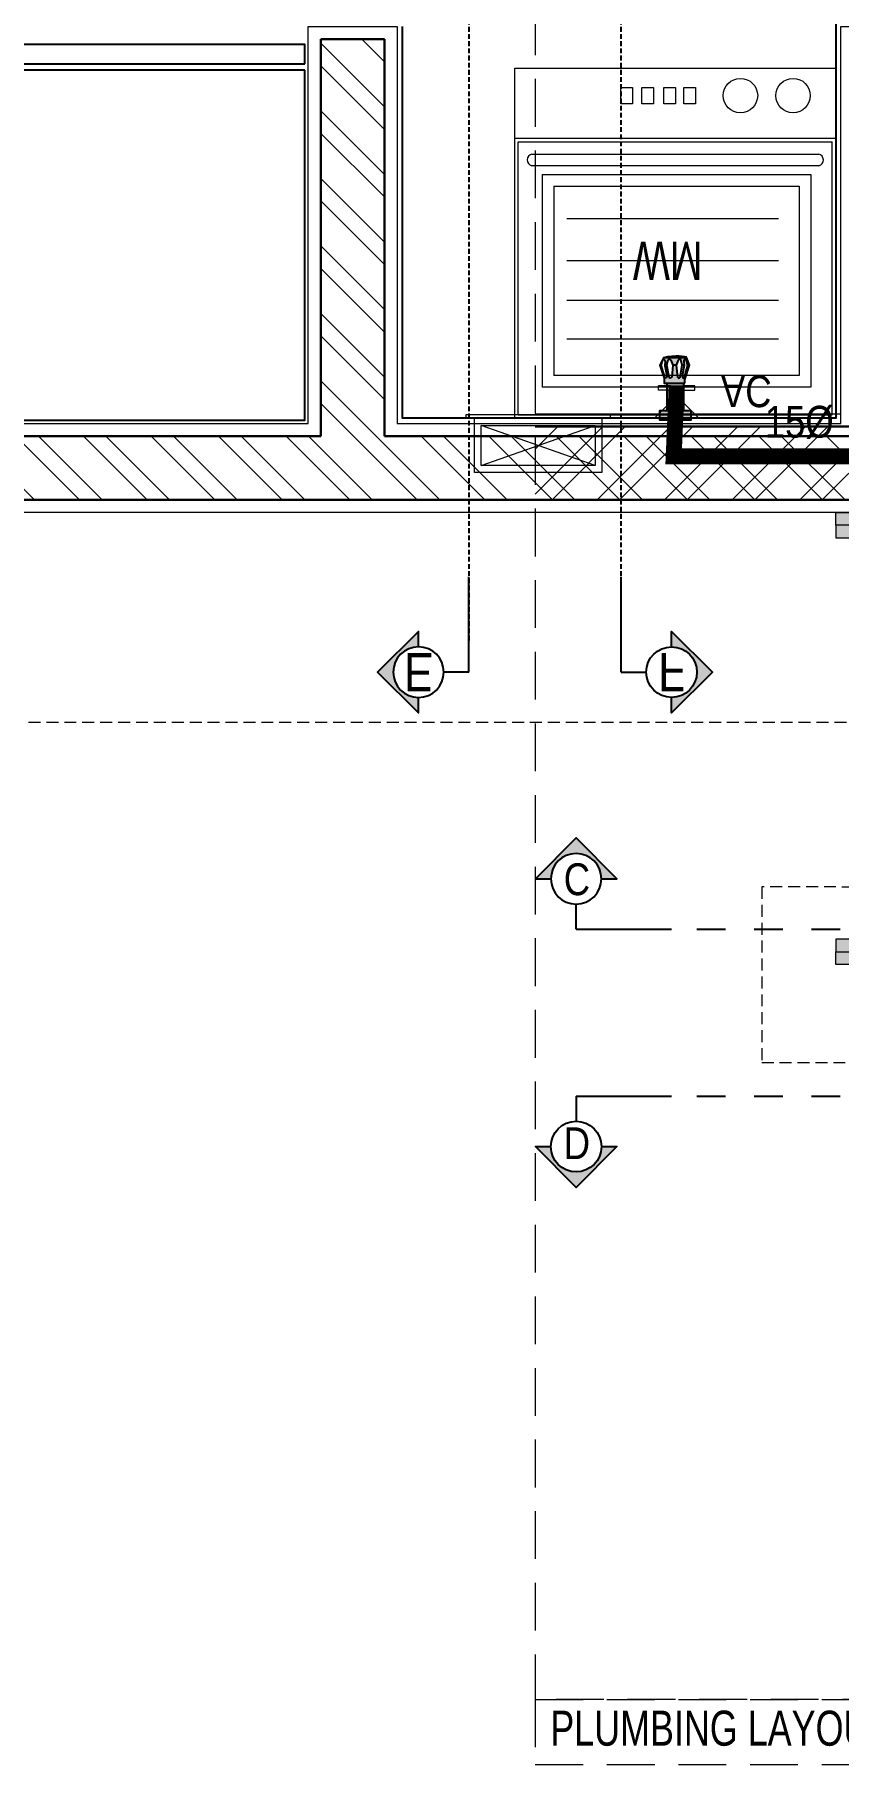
# Model space of a CAD drawing. Header units: inches. Extents: x 899679 to 12882928, y -3363313 to 527800.
# Drawn here: x 1020564 to 1021826, y 507791 to 510508 of the extents above; entities that cross this region are included whole.
import ezdxf
from ezdxf.enums import TextEntityAlignment as Align

# ---------------------------------------------------------------- set-up
doc = ezdxf.new("R2010")
doc.units = ezdxf.units.IN
doc.header["$LTSCALE"] = 150
for name, pattern in [('CENTER', [2, 1.25, -0.25, 0.25, -0.25]), ('Dash', [6, 3, -3]), ('DASHED2', [0.375, 0.25, -0.125]), ('HIDDEN', [0.375, 0.25, -0.125])]:
    doc.linetypes.add(name, pattern=pattern)
for name, color, linetype, lineweight in [('46', 46, 'Continuous', 5), ('a-Int-Furniture-HM', 8, 'Continuous', 9), ('E-ELECT. SB', 240, 'Continuous', 5), ('fer', 5, 'Continuous', 9), ('g-cen-sym', 8, 'Continuous', 25), ('g-cent-sym', 8, 'Continuous', 15), ('g-dot', 8, 'HIDDEN', 9), ('g-ele-02', 8, 'Continuous', 9), ('g-ele-3', 8, 'Continuous', 0), ('g-ele02', 8, 'Continuous', 9), ('g-text', 8, 'Continuous', 9), ('P_Water Supply Downtake pipe', 3, 'Continuous', 25), ('PLASTER', 3, 'Continuous', 9), ('SECTION LINE', 8, 'CENTER', 9), ('SHEET', 7, 'Continuous', 13), ('TILE', 8, 'Continuous', 13), ('WALL HATCH-MSA', 251, 'Continuous', 9), ('WALL-MSA', 32, 'Continuous', 30)]:
    doc.layers.add(name, color=color, linetype=linetype, lineweight=lineweight)
for name, color, linetype in [('g-sol250', 8, 'Continuous'), ('P_DOMESTIC GRAVITY PIPE', 3, 'Continuous'), ('P_SANITARY', 7, 'Continuous'), ('TILE SECTION', 152, 'Continuous')]:
    doc.layers.add(name, color=color, linetype=linetype)
doc.styles.add('Arial Narrow', font='swisscl.ttf', dxfattribs={"height": 150})
doc.styles.add('arial unicode', font='swisscl.ttf', dxfattribs={"height": 165})
doc.styles.add('PLUMBING TEXT', font='ARIALN.TTF')
doc.styles.add('SWINS', font='swissc.ttf')

# ---------------------------------------------------------------- blocks, each defined once
blk = doc.blocks.new('A$C90003454')
at = {"layer": '46'}
for points in [[(61, 43.9), (61, 83.9), (41, 83.9), (41, 43.9)], [(689, 83.9), (689, 43.9), (709, 43.9), (709, 83.9)]]:
    blk.add_hatch(color=256, dxfattribs=at).paths.add_polyline_path(points)
at = {"layer": 'g-sol250'}
h = blk.add_hatch(color=256, dxfattribs=at)
h.dxf.hatch_style = 1
h.paths.add_polyline_path([(60, -28), (40, -28), (40, 42), (60, 42)])
h.paths.add_polyline_path([(40, -28), (20, -28), (20, 151), (40, 151)])
h = blk.add_hatch(color=256, dxfattribs=at)
h.dxf.hatch_style = 1
h.paths.add_polyline_path([(710, -28), (690, -28), (690, 42), (710, 42)])
h.paths.add_polyline_path([(730, -28), (710, -28), (710, 151), (730, 151)])
at = {"layer": 'g-dot', "linetype": 'HIDDEN'}
blk.add_lwpolyline([(708, 778.2), (709, 80)], dxfattribs=at)
blk.add_arc((718.4, 100), 678.3, 90.8798, 182.8507, dxfattribs=at)
at = {"layer": 'g-ele-02', "ltscale": 750}
for p, q in [((40, 42), (60, 42)), ((40, -28), (40, 38.1)), ((20, -28), (40, -28))]:
    blk.add_line(p, q, dxfattribs=at)
for points in [[(20, 151), (20, -28), (40, -28), (40, 151)], [(710, 151), (710, -28), (730, -28), (730, 151)], [(40, -28), (40, 42), (60, 42), (60, -28)], [(690, -28), (690, 42), (710, 42), (710, -28)]]:
    blk.add_lwpolyline(points, close=True, dxfattribs=at)
at = {"layer": 'g-ele-3'}
for p, q in [((40, 62), (40, 42)), ((40, 42), (690, 42))]:
    blk.add_line(p, q, dxfattribs=at)
at = {"layer": 'g-ele02'}
for p, q in [((41, 43.9), (41, 83.9)), ((41, 83.9), (61, 83.9)), ((689, 83.9), (61, 83.9)), ((61, 83.9), (61, 43.9)), ((689, 82.9), (61, 82.9)), ((61, 43.9), (41, 43.9)), ((689, 44.9), (61, 44.9)), ((689, 43.9), (61, 43.9))]:
    blk.add_line(p, q, dxfattribs=at)
blk.add_lwpolyline([(689, 43.9), (709, 43.9), (709, 83.9), (689, 83.9)], close=True, dxfattribs=at)
at = {"layer": 'TILE'}
for p, q in [((64, 44.9, 0), (64, 82.9, 0)), ((70.2, 44.9, 0), (70.2, 82.9, 0)), ((76.5, 44.9, 0), (76.5, 82.9, 0)), ((82.7, 44.9, 0), (82.7, 82.9, 0)), ((89, 44.9, 0), (89, 82.9, 0)), ((95.2, 44.9, 0), (95.2, 82.9, 0)), ((101.5, 44.9, 0), (101.5, 82.9, 0)), ((107.7, 44.9, 0), (107.7, 82.9, 0)), ((114, 44.9, 0), (114, 82.9, 0)), ((120.2, 44.9, 0), (120.2, 82.9, 0)), ((126.5, 44.9, 0), (126.5, 82.9, 0)), ((132.7, 44.9, 0), (132.7, 82.9, 0)), ((139, 44.9, 0), (139, 82.9, 0)), ((145.2, 44.9, 0), (145.2, 82.9, 0)), ((151.5, 44.9, 0), (151.5, 82.9, 0)), ((157.7, 44.9, 0), (157.7, 82.9, 0)), ((164, 44.9, 0), (164, 82.9, 0)), ((170.2, 44.9, 0), (170.2, 82.9, 0)), ((176.5, 44.9, 0), (176.5, 82.9, 0)), ((182.7, 44.9, 0), (182.7, 82.9, 0)), ((189, 44.9, 0), (189, 82.9, 0)), ((195.2, 44.9, 0), (195.2, 82.9, 0)), ((201.5, 44.9, 0), (201.5, 82.9, 0)), ((207.7, 44.9, 0), (207.7, 82.9, 0)), ((214, 44.9, 0), (214, 82.9, 0)), ((220.2, 44.9, 0), (220.2, 82.9, 0)), ((226.5, 44.9, 0), (226.5, 82.9, 0)), ((232.7, 44.9, 0), (232.7, 82.9, 0)), ((239, 44.9, 0), (239, 82.9, 0)), ((245.2, 44.9, 0), (245.2, 82.9, 0)), ((245.2, 44.9, 0), (245.2, 82.9, 0)), ((251.5, 44.9, 0), (251.5, 82.9, 0)), ((251.5, 44.9, 0), (251.5, 82.9, 0)), ((257.7, 44.9, 0), (257.7, 82.9, 0)), ((257.7, 44.9, 0), (257.7, 82.9, 0)), ((264, 44.9, 0), (264, 82.9, 0)), ((264, 44.9, 0), (264, 82.9, 0)), ((270.2, 44.9, 0), (270.2, 82.9, 0)), ((270.2, 44.9, 0), (270.2, 82.9, 0)), ((276.5, 44.9, 0), (276.5, 82.9, 0)), ((276.5, 44.9, 0), (276.5, 82.9, 0)), ((282.7, 44.9, 0), (282.7, 82.9, 0)), ((282.7, 44.9, 0), (282.7, 82.9, 0)), ((289, 44.9, 0), (289, 82.9, 0)), ((289, 44.9, 0), (289, 82.9, 0)), ((295.2, 44.9, 0), (295.2, 82.9, 0)), ((301.5, 44.9, 0), (301.5, 82.9, 0)), ((307.7, 44.9, 0), (307.7, 82.9, 0)), ((314, 44.9, 0), (314, 82.9, 0)), ((320.2, 44.9, 0), (320.2, 82.9, 0)), ((326.5, 44.9, 0), (326.5, 82.9, 0)), ((332.7, 44.9, 0), (332.7, 82.9, 0)), ((339, 44.9, 0), (339, 82.9, 0)), ((339, 44.9, 0), (339, 82.9, 0)), ((345.2, 44.9, 0), (345.2, 82.9, 0)), ((351.5, 44.9, 0), (351.5, 82.9, 0)), ((357.7, 44.9, 0), (357.7, 82.9, 0)), ((364, 44.9, 0), (364, 82.9, 0)), ((370.2, 44.9, 0), (370.2, 82.9, 0)), ((376.5, 44.9, 0), (376.5, 82.9, 0)), ((382.7, 44.9, 0), (382.7, 82.9, 0)), ((389, 44.9, 0), (389, 82.9, 0)), ((395.2, 44.9, 0), (395.2, 82.9, 0)), ((401.5, 44.9, 0), (401.5, 82.9, 0)), ((407.7, 44.9, 0), (407.7, 82.9, 0)), ((414, 44.9, 0), (414, 82.9, 0)), ((420.2, 44.9, 0), (420.2, 82.9, 0)), ((426.5, 44.9, 0), (426.5, 82.9, 0)), ((432.7, 44.9, 0), (432.7, 82.9, 0)), ((439, 44.9, 0), (439, 82.9, 0)), ((445.2, 44.9, 0), (445.2, 82.9, 0)), ((451.5, 44.9, 0), (451.5, 82.9, 0)), ((457.7, 44.9, 0), (457.7, 82.9, 0)), ((464, 44.9, 0), (464, 82.9, 0)), ((470.2, 44.9, 0), (470.2, 82.9, 0)), ((476.5, 44.9, 0), (476.5, 82.9, 0)), ((482.7, 44.9, 0), (482.7, 82.9, 0)), ((482.7, 44.9, 0), (482.7, 82.9, 0)), ((489, 44.9, 0), (489, 82.9, 0)), ((489, 44.9, 0), (489, 82.9, 0)), ((495.2, 44.9, 0), (495.2, 82.9, 0)), ((495.2, 44.9, 0), (495.2, 82.9, 0)), ((501.5, 44.9, 0), (501.5, 82.9, 0)), ((501.5, 44.9, 0), (501.5, 82.9, 0)), ((507.7, 44.9, 0), (507.7, 82.9, 0)), ((507.7, 44.9, 0), (507.7, 82.9, 0)), ((514, 44.9, 0), (514, 82.9, 0)), ((514, 44.9, 0), (514, 82.9, 0)), ((520.2, 44.9, 0), (520.2, 82.9, 0)), ((520.2, 44.9, 0), (520.2, 82.9, 0)), ((526.5, 44.9, 0), (526.5, 82.9, 0)), ((526.5, 44.9, 0), (526.5, 82.9, 0)), ((532.7, 44.9, 0), (532.7, 82.9, 0)), ((539, 44.9, 0), (539, 82.9, 0)), ((545.2, 44.9, 0), (545.2, 82.9, 0)), ((551.5, 44.9, 0), (551.5, 82.9, 0)), ((557.7, 44.9, 0), (557.7, 82.9, 0)), ((564, 44.9, 0), (564, 82.9, 0)), ((570.2, 44.9, 0), (570.2, 82.9, 0)), ((576.5, 44.9, 0), (576.5, 82.9, 0)), ((582.7, 44.9, 0), (582.7, 82.9, 0)), ((589, 44.9, 0), (589, 82.9, 0)), ((595.2, 44.9, 0), (595.2, 82.9, 0)), ((601.5, 44.9, 0), (601.5, 82.9, 0)), ((607.7, 44.9, 0), (607.7, 82.9, 0)), ((614, 44.9, 0), (614, 82.9, 0)), ((620.2, 44.9, 0), (620.2, 82.9, 0)), ((626.5, 44.9, 0), (626.5, 82.9, 0)), ((632.7, 44.9, 0), (632.7, 82.9, 0)), ((639, 44.9, 0), (639, 82.9, 0)), ((645.2, 44.9, 0), (645.2, 82.9)), ((651.5, 44.9, 0), (651.5, 82.9, 0)), ((657.7, 44.9, 0), (657.7, 82.9, 0)), ((664, 44.9, 0), (664, 82.9, 0)), ((670.2, 44.9, 0), (670.2, 82.9, 0)), ((676.5, 44.9, 0), (676.5, 82.9, 0)), ((682.7, 44.9, 0), (682.7, 82.9, 0)), ((689, 44.9, 0), (689, 82.9, 0))]:
    blk.add_line(p, q, dxfattribs=at)
at = {"layer": 'TILE SECTION'}
blk.add_line((20, 139, 0), (20, 147, 0), dxfattribs=at)
blk.add_lwpolyline([(28, -28), (28, -28)], dxfattribs=at)
blk = doc.blocks.new('sec')
at = {"layer": 'g-cen-sym'}
h = blk.add_hatch(color=256, dxfattribs=at)
h.paths.add_polyline_path([(0, 538), (-108, 430), (-108, 399, -0.206231), (0, 446, -0.414214), (149, 297), (240, 297)])
h.paths.add_polyline_path([(-108, 399), (-108, 430), (-138, 399), (-138, 352, -0.095653)])
h.paths.add_polyline_path([(-138, 399), (-168, 369), (-168, 297), (-149, 297, -0.094234), (-138, 352)])
h.paths.add_polyline_path([(-168, 369), (-205, 333), (-205, 297), (-168, 297)])
h.paths.add_polyline_path([(-205, 333), (-240, 297), (-205, 297)])
for q in [(0, 149), (-562, 0)]:
    blk.add_line((0, 0), q, dxfattribs=at)
blk.add_lwpolyline([(-149, 297), (-240, 297), (0, 538), (240, 297), (149, 297)], dxfattribs=at)
blk.add_circle((0, 297), 149, dxfattribs=at)
blk = doc.blocks.new('G$C4D8EC2FA')
at = {"layer": 'WALL HATCH-MSA'}
h = blk.add_hatch(dxfattribs=at)
h.set_pattern_fill('ANSI32', color=251, scale=200)
h.set_pattern_definition([(45, (-844953.345, -536414.576), (-53.0330086, 53.0330086), []), (45, (-844917.99, -536414.576), (-53.0330086, 53.0330086), [])])
h.paths.add_polyline_path([(2582.5, 2480.2), (2582.5, 2710.2), (500, 2710.2), (500, 2101.6), (0, 2101.6), (0, 1986.6), (615, 1986.6), (615, 2595.2), (1967.5, 2595.2), (1967.5, 1711), (2082.5, 1711), (2082.5, 2480.2)])
at = {"layer": 'g-cen-sym', "color": 251, "linetype": 'Dash', "lineweight": -3, "ltscale": 0.1}
for p, q in [((163.9, 1312), (2368.7, 1312)), ((163.9, 1049.7), (2262.2, 1049.7, 0))]:
    blk.add_line(p, q, dxfattribs=at)
at = {"layer": 'g-cent-sym', "color": 251, "linetype": 'HIDDEN', "ltscale": 0.5, "elevation": 1}
blk.add_lwpolyline([(355.9, 1378.4), (355.6, 1102.7), (695.4, 1102.5), (695.7, 1378.2), (672.6, 1378.2, -0.230294), (733.1, 1487.1, 0.199841), (640.9, 1378.2)], format="xyb", close=True, dxfattribs=at)
at = {"layer": 'PLASTER', "color": 251}
for points in [[(0, 2121.6), (480, 2121.6), (480, 2730.2), (2582.5, 2730.2)], [(2582.5, 2460.2), (2102.5, 2460.2), (2102.5, 1691), (1947.5, 1691), (1947.5, 2575.2), (635, 2575.2), (635, 1966.6), (0, 1966.6)]]:
    blk.add_lwpolyline(points, dxfattribs=at)
at = {"layer": 'SHEET', "color": 251, "linetype": 'HIDDEN', "ltscale": 2}
for points in [[(0, 102), (2582.5, 102), (2582.5, 3210.2), (0, 3210.2)], [(2582.5, 102), (0, 102), (0, 0), (2582.5, 0)]]:
    blk.add_lwpolyline(points, close=True, dxfattribs=at)
at = {"layer": 'WALL-MSA', "color": 251}
for p, q in [((500, 2101.6), (0, 2101.6)), ((615, 1986.6), (0, 1986.6))]:
    blk.add_line(p, q, dxfattribs=at)
at = {"layer": 'g-cen-sym', "color": 251, "linetype": 'Dash', "lineweight": -3, "ltscale": 0.1, "yscale": 0.2666666667908428, "zscale": 0.2666666667908428}
for p, xscale, rotation in [((64.1, 1312), -0.2666666667908428, 359.9999991195479), ((64.1, 1049.7), 0.2666666667908428, 180.0000008804521)]:
    blk.add_blockref('sec', p, dxfattribs=dict(at, xscale=xscale, rotation=rotation))
at = {"layer": 'g-dot', "color": 251, "ltscale": 0.2, "xscale": -1, "rotation": 270}
blk.add_blockref('A$C90003454', (500, 1236.6), dxfattribs=at)
at = {"layer": 'g-cen-sym', "color": 251, "linetype": 'Dash', "lineweight": -3, "ltscale": 0.1, "style": 'SWINS'}
for s, p in [('C', (65.3, 1390.5, 0)), ('D', (65.3, 975.8, 0))]:
    blk.add_text(s, height=50, dxfattribs=at).set_placement(p, align=Align.MIDDLE_CENTER)
at = {"layer": 'g-text', "color": 251, "style": 'arial unicode'}
blk.add_text('PLUMBING LAYOUT ', height=55, dxfattribs=at).set_placement((23.5, 29.4))
blk = doc.blocks.new('G$C7E7AA53E')
at = {"ltscale": 100}
for p, q in [((0, 0), (0.55, 0)), ((0, -0.6), (0, 0)), ((0.55, -0.6), (0.55, 0)), ((0.1814, -0.0611), (0.1814, -0.033)), ((0.1814, -0.033), (0.2014, -0.033)), ((0.2014, -0.033), (0.2014, -0.0611)), ((0.2174, -0.0611), (0.2174, -0.033)), ((0.2174, -0.033), (0.2374, -0.033)), ((0.2374, -0.033), (0.2374, -0.0611)), ((0.2554, -0.0611), (0.2554, -0.033)), ((0.2554, -0.033), (0.2754, -0.033)), ((0.2754, -0.033), (0.2754, -0.0611)), ((0.2894, -0.033), (0.3095, -0.033)), ((0.2894, -0.0611), (0.2894, -0.033)), ((0.3095, -0.033), (0.3095, -0.0611)), ((0.2014, -0.0611), (0.1814, -0.0611)), ((0.2374, -0.0611), (0.2174, -0.0611)), ((0.2754, -0.0611), (0.2554, -0.0611)), ((0.3095, -0.0611), (0.2894, -0.0611)), ((0, -0.12), (0.55, -0.12)), ((0.006, -0.126), (0.544, -0.126)), ((0.006, -0.594), (0.006, -0.126)), ((0.0292, -0.1472), (0.5208, -0.1472)), ((0.544, -0.594), (0.544, -0.126)), ((0.5209, -0.1673), (0.0291, -0.1673)), ((0.0469, -0.182), (0.5071, -0.182)), ((0.0469, -0.182), (0.0469, -0.5467)), ((0.0669, -0.202), (0.4871, -0.202)), ((0.0669, -0.202), (0.0669, -0.5267)), ((0.4871, -0.202), (0.4871, -0.5267)), ((0.5071, -0.182), (0.5071, -0.5467)), ((0.0894, -0.2574), (0.4516, -0.2574)), ((0.0894, -0.3295), (0.4516, -0.3295)), ((0.0894, -0.3976), (0.4516, -0.3976)), ((0.0894, -0.4637), (0.4516, -0.4637)), ((0.4871, -0.5267), (0.0669, -0.5267)), ((0.5071, -0.5467), (0.0469, -0.5467)), ((0, -0.6), (0.55, -0.6)), ((0.006, -0.594), (0.544, -0.594))]:
    blk.add_line(p, q, dxfattribs=at)
for centre in [(0.3866, -0.0469), (0.4767, -0.0469)]:
    blk.add_circle(centre, 0.0295, dxfattribs=at)
for centre, start, end in [((0.0317, -0.1573), 103.7318, 255.3279), ((0.5183, -0.1573), 284.6721, 76.2682)]:
    blk.add_arc(centre, 0.0103, start, end, dxfattribs=at)
blk = doc.blocks.new('TAP-1')
for p, q in [((9.5, -44.4), (28.6, -44.4)), ((9.5, -50.8), (28.6, -50.8)), ((28.6, -44.4), (28.6, -50.8))]:
    blk.add_line(p, q)
for points in [[(-9.5, -25.4), (-34.9, 0), (34.9, 0), (9.5, -25.4)], [(-9.5, -44.4), (-28.6, -44.4), (-28.6, -50.8), (-9.5, -50.8)]]:
    blk.add_lwpolyline(points)
blk.add_lwpolyline([(9.5, -25.4), (9.5, -50.8), (-9.5, -50.8), (-9.5, -25.4)], close=True)
blk = doc.blocks.new('A$C355B709C')
at = {"layer": 'E-ELECT. SB', "ltscale": 750}
for p, q in [((100, 91), (-100, 91)), ((-100, 91), (-100, 6)), ((100, 6), (100, 91)), ((-89.3, 80.3), (89.3, 17.3)), ((89.3, 80.3), (-89.3, 17.3)), ((-100, 6), (-113.3, 6)), ((-113.3, 6), (-113.3, 0)), ((-113.3, 0), (113.3, 0)), ((-100, 6), (100, 6)), ((113.3, 6), (100, 6)), ((113.3, 0), (113.3, 6))]:
    blk.add_line(p, q, dxfattribs=at)
blk.add_lwpolyline([(-89.3, 17.3), (89.3, 17.3), (89.3, 80.3), (-89.3, 80.3)], close=True, dxfattribs=at)
blk = doc.blocks.new('AC')
at = {"layer": 'P_SANITARY', "ltscale": 10}
h = blk.add_hatch(color=7, dxfattribs=at)
h.set_gradient(color1=(242, 244, 241), color2=(118, 137, 108), rotation=90, one_color=1, tint=0.48, name='INVCYLINDER')
h.paths.add_polyline_path([(0, -25), (14.3, -25), (14.3, 0), (0, 0)])
h.paths.add_polyline_path([(0, 0), (14.3, 0), (14.3, 25), (0, 25)])
h = blk.add_hatch(color=7, dxfattribs=at)
h.set_gradient(color1=(242, 244, 241), color2=(118, 137, 108), rotation=90, one_color=1, tint=0.48, name='INVCYLINDER')
h.paths.add_polyline_path([(14.3, 13.4), (14.3, -13.4), (57.6, -13.4), (57.6, 13.4)])
h = blk.add_hatch(color=7, dxfattribs=at)
h.set_gradient(color1=(242, 244, 241), color2=(118, 137, 108), rotation=90, one_color=1, tint=0.48, name='INVCYLINDER')
h.paths.add_polyline_path([(100, 0), (99.8, 5.5), (99, 12.1), (97.4, 18.8), (85.8, 24.3), (65.6, 17.3), (57.6, 17.3), (57.6, 0)])
h.paths.add_polyline_path([(93.8, 7.2), (85.9, 3.7), (67.4, 5.7), (66.9, 6.2), (66, 7.2), (65.7, 8.6), (66.1, 9.3), (67.1, 9.9), (86, 13.5), (94.3, 11.4), (94.7, 10.9), (95.2, 9.9), (95.2, 8.6), (94.8, 7.9)], flags=16)
h.paths.add_polyline_path([(92.9, 16.1), (85.7, 16.3), (69, 13.1), (68.8, 13.1), (68.3, 13.3), (66.9, 13.7), (66.3, 14.2), (66, 14.8), (66.1, 15.6), (66.9, 16.6), (85.9, 22.4), (94.5, 19.5), (94.7, 19), (94.8, 18), (94.3, 16.9)], flags=16)
h = blk.add_hatch(color=7, dxfattribs=at)
h.set_gradient(color1=(242, 244, 241), color2=(118, 137, 108), rotation=90, one_color=1, tint=0.48, name='INVCYLINDER')
h.paths.add_polyline_path([(86, -11), (67.1, -7.5), (66.1, -6.8), (65.7, -6.2), (66, -4.8), (66.9, -3.7), (67.4, -3.3), (86, -1.3), (86, 0), (57.6, 0), (57.6, -14.9), (63.7, -14.9), (86, -22.2), (86, -19.8), (85.9, -19.9), (66.9, -14.2), (66.1, -13.2), (66, -12.4), (66.3, -11.7), (66.9, -11.3), (68.3, -10.8), (68.8, -10.7), (69, -10.7), (85.7, -13.8), (92.9, -13.6), (94.3, -14.5), (94.8, -15.5), (94.7, -16.6), (94.5, -17), (86, -19.8), (86, -22.2), (98.3, -17.8), (98.4, -17.6), (98.4, -16.9), (98.9, -14.6), (99.4, -10.9), (99.9, -6.2), (100, -0.7), (100, 0), (86, 0), (86, -1.4), (93.8, -4.7), (94.8, -5.4), (95.2, -6.1), (95.2, -7.4), (94.7, -8.4), (94.3, -8.8)])
at = {"layer": 'P_SANITARY', "color": 7}
blk.add_line((57.6, 17.3), (57.6, -14.9), dxfattribs=at)
at = {"layer": 'P_SANITARY', "ltscale": 10}
blk.add_lwpolyline([(14.3, -25), (14.3, 25), (0, 25), (0, -25)], close=True, dxfattribs=at)
for points in [[(57.6, 13.4), (14.3, 13.4)], [(14.3, -13.4), (57.6, -13.4)]]:
    blk.add_lwpolyline(points, dxfattribs=at)
at = {"layer": 'P_SANITARY', "color": 7}
for points in [[(57.6, -14.9), (63.7, -14.9), (86, -22.2), (98.3, -17.8), (98.4, -17.6), (98.4, -16.9), (98.9, -14.6), (99.4, -10.9), (99.9, -6.2), (100, -0.7), (99.8, 5.5), (99, 12.1), (97.4, 18.8), (85.8, 24.3), (65.6, 17.3), (57.6, 17.3), (57.6, -14.9)], [(86, 13.5), (94.3, 11.4), (94.7, 10.9), (95.2, 9.9), (95.2, 8.6), (94.8, 7.9), (93.8, 7.2), (85.9, 3.7), (67.4, 5.7), (66.9, 6.2), (66, 7.2), (65.7, 8.6), (66.1, 9.3), (67.1, 9.9), (86, 13.5)], [(85.9, 22.4), (94.5, 19.5), (94.7, 19), (94.8, 18), (94.3, 16.9), (92.9, 16.1), (85.7, 16.3), (69, 13.1), (68.8, 13.1), (68.3, 13.3), (66.9, 13.7), (66.3, 14.2), (66, 14.8), (66.1, 15.6), (66.9, 16.6), (85.9, 22.4)], [(86, 22.9), (86, 24.2)], [(86, 13.7), (86, 17.2)], [(86, -1.3), (86, 3.5)], [(97.7, -17.8), (97.7, 17.4)], [(86, -11), (94.3, -8.8), (94.7, -8.4), (95.2, -7.4), (95.2, -6.1), (94.8, -5.4), (93.8, -4.7), (85.9, -1.3), (67.4, -3.3), (66.9, -3.7), (66, -4.8), (65.7, -6.2), (66.1, -6.8), (67.1, -7.5), (86, -11)], [(85.9, -19.9), (94.5, -17), (94.7, -16.6), (94.8, -15.5), (94.3, -14.5), (92.9, -13.6), (85.7, -13.8), (69, -10.7), (68.8, -10.7), (68.3, -10.8), (66.9, -11.3), (66.3, -11.7), (66, -12.4), (66.1, -13.2), (66.9, -14.2), (85.9, -19.9)], [(86, -13.6), (86, -11)], [(86, -22.1), (86, -19.9)]]:
    blk.add_lwpolyline(points, dxfattribs=at)
blk = doc.blocks.new('G$C316CC064')
at = {"layer": 'WALL HATCH-MSA'}
h = blk.add_hatch(dxfattribs=at)
h.set_pattern_fill('ANSI32', color=251, scale=200)
h.set_pattern_definition([(45, (-840798.045, -537964.68), (-53.0330086, 53.0330086), []), (45, (-840762.69, -537964.68), (-53.0330086, 53.0330086), [])])
h.paths.add_polyline_path([(6528.2, 2602.5), (6528.2, 2372.5), (4655.3, 2372.5), (4655.3, 2996.1), (3918.5, 2996.1), (3918.5, 2372.5), (3818.5, 2372.5), (3818.5, 2996.1), (450, 2996.1), (450, 2546.1), (350, 2546.1), (350, 3096.1), (4755.3, 3096.1), (4755.3, 2472.5), (6137.8, 2472.5), (6137.8, 3384.7), (6237.8, 3384.7), (6237.8, 2602.5)])
at = {"color": 251}
for points in [[(3793.5, 2421.1), (3143.5, 2421.1), (3143.5, 2971.1), (3793.5, 2971.1)], [(3793.5, 2411.1), (3793.5, 2381.1), (3143.5, 2381.1), (3143.5, 2411.1)]]:
    blk.add_lwpolyline(points, close=True, dxfattribs=at)
at = {"layer": 'g-cen-sym', "color": 251, "linetype": 'DASHED2', "ltscale": 0.2}
for p, q in [((4051.2, 3317, 0), (4051.2, 198.2, 0)), ((4290, 3317, 0), (4290, 198.2, 0))]:
    blk.add_line(p, q, dxfattribs=at)
at = {"layer": 'PLASTER', "color": 251}
blk.add_lwpolyline([(6528.2, 2622.5), (6257.8, 2622.5), (6257.8, 3404.7), (6117.8, 3404.7), (6117.8, 2492.5), (4775.3, 2492.5), (4775.3, 3116.1), (330, 3116.1), (330, 2526.1), (470, 2526.1), (470, 2976.1), (3798.5, 2976.1), (3798.5, 2352.5), (3938.5, 2352.5), (3938.5, 2976.1), (4635.3, 2976.1), (4635.3, 2352.5), (6528.2, 2352.5)], dxfattribs=at)
at = {"layer": 'SHEET', "color": 251, "linetype": 'HIDDEN', "ltscale": 0.5}
blk.add_lwpolyline([(0, 86.5), (6528.2, 86.5), (6528.2, 3446.1), (0, 3446.1)], close=True, dxfattribs=at)
at = {"layer": 'TILE SECTION', "color": 251}
blk.add_lwpolyline([(5428.1, 2344.5), (4627.3, 2344.5), (4627.3, 2968.1), (3946.5, 2968.1), (3946.5, 2352.5)], dxfattribs=at)
at = {"layer": 'WALL-MSA', "color": 251}
for p, q in [((4755.3, 3096.1), (350, 3096.1)), ((3818.5, 2996.1), (450, 2996.1)), ((3818.5, 2372.5), (3818.5, 2996.1)), ((4655.3, 2996.1), (3918.5, 2996.1)), ((3918.5, 2372.5), (3918.5, 2996.1)), ((3918.5, 2372.5), (3818.5, 2372.5))]:
    blk.add_line(p, q, dxfattribs=at)
at = {"layer": 'a-Int-Furniture-HM', "color": 251, "xscale": -916.6666666652663, "yscale": 916.6666666652663, "zscale": 916.6666666652663, "rotation": 180}
blk.add_blockref('G$C7E7AA53E', (4123.1, 2418.1), dxfattribs=at)
at = {"layer": 'E-ELECT. SB', "color": 251}
blk.add_blockref('A$C355B709C', (4159.8, 2962.1), dxfattribs=at)
at = {"layer": 'fer', "color": 251, "xscale": -1}
blk.add_blockref('TAP-1', (4377.3, 2968.1), dxfattribs=at)
at = {"layer": 'P_SANITARY', "color": 251, "xscale": -1, "rotation": 89.99999999999999}
blk.add_blockref('AC', (4375.2, 2970.6), dxfattribs=at)
at = {"layer": 'SECTION LINE', "color": 251, "linetype": 'DASHED2', "ltscale": 200}
for p, xscale, yscale, zscale, rotation in [((4051.1, 3366.8, 0), 0.2666666667908433, 0.2666666667908433, 0.2666666667908433, 90.00000000000001), ((4290.1, 3366.8, 0), -0.2666666667908429, 0.2666666667908429, 0.2666666667908429, 270)]:
    blk.add_blockref('sec', p, dxfattribs=dict(at, xscale=xscale, yscale=yscale, zscale=zscale, rotation=rotation))
at = {"layer": 'g-cen-sym', "color": 251, "linetype": 'DASHED2', "ltscale": 200, "style": 'SWINS'}
for s, p in [('E', (3971.9, 3366.8, 0)), ('F', (4369.3, 3366.8, 0))]:
    blk.add_text(s, height=60, dxfattribs=at).set_placement(p, align=Align.MIDDLE_CENTER)
at = {"layer": 'g-text', "color": 251, "ltscale": 750, "style": 'Arial Narrow'}
blk.add_text('WM', height=60, dxfattribs=at).set_placement((4308.6, 2690.6, 0))
at = {"layer": 'P_SANITARY', "color": 251, "style": 'PLUMBING TEXT'}
blk.add_text('AC', height=50, dxfattribs=at).set_placement((4446.8, 2900.5))

msp = doc.modelspace()

# ---------------------------------------------------------------- linework, layer by layer
at = {"layer": 'P_Water Supply Downtake pipe', "ltscale": 20, "const_width": 25}
msp.add_lwpolyline([(1023534.42, 508597.02), (1023345.89, 508597.02), (1023345.89, 510449.36), (1021909.4, 510449.36), (1021909.4, 509845.61), (1021567.34, 509845.61), (1021572.04, 509956.16)], dxfattribs=at)

# ---------------------------------------------------------------- block references
at = {"color": 1}
msp.add_blockref('G$C4D8EC2FA', (1021350.04, 507790.78), dxfattribs=at)
at = {"layer": 'P_Water Supply Downtake pipe', "ltscale": 20, "xscale": -1, "rotation": 180}
msp.add_blockref('G$C316CC064', (1017194.74, 512873.44), dxfattribs=at)

# ---------------------------------------------------------------- texts
at = {"layer": 'P_DOMESTIC GRAVITY PIPE', "style": 'PLUMBING TEXT'}
msp.add_text('15%%C', height=50, dxfattribs=at).set_placement((1021710.4, 509874.94, 0))

doc.saveas('drawing.dxf')
